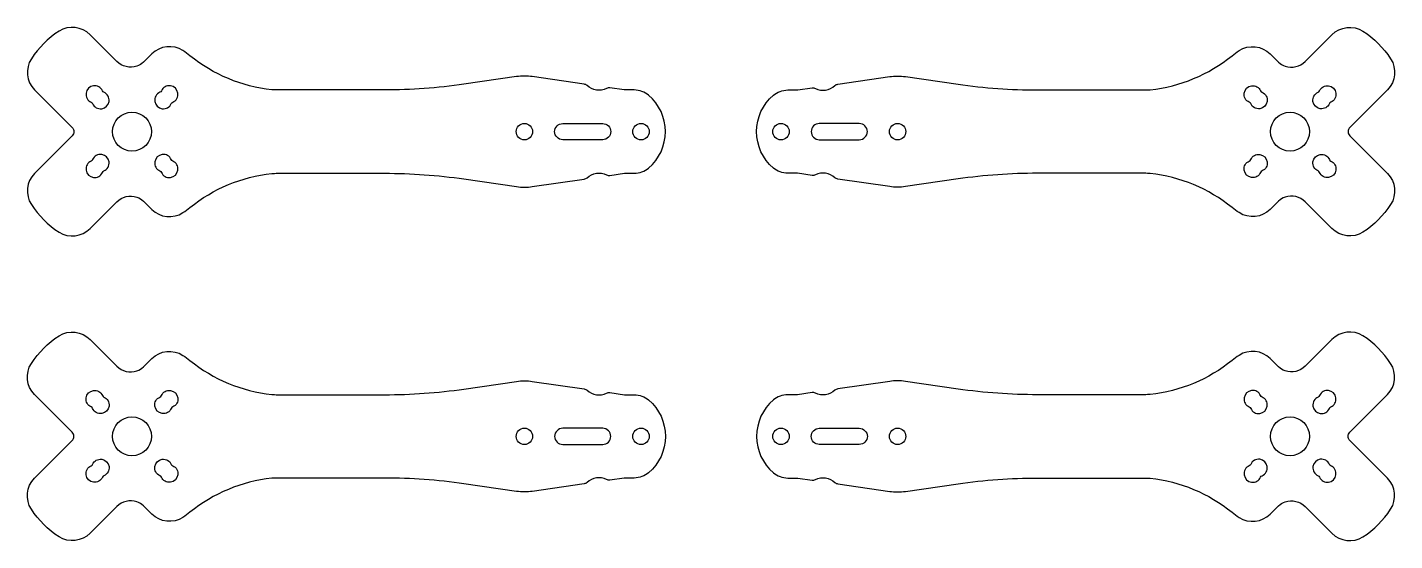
# Model space of a CAD drawing. Header units: millimetres. Extents: x -123 to 123, y -46 to 46.
import ezdxf

# ---------------------------------------------------------------- set-up
doc = ezdxf.new("R2010")
doc.units = ezdxf.units.MM
doc.layers.get('0').update_dxf_attribs({"linetype": 'CONTINUOUS'})

msp = doc.modelspace()

# ---------------------------------------------------------------- linework, layer by layer
for points in [[(-122.37, 14.31, 0.107776), (-117.39, 9.34, 0.351951), (-111.79, 10), (-106.98, 14.79, -0.2819), (-103.38, 15.66, -0.117371), (-102.19, 14.93), (-100.7, 13.44, 0.351639), (-95.09, 12.85, 0.023925), (-93.81, 13.77, -0.144983), (-79.1, 19.88, -0.0265), (-78.04, 19.94), (-58.79, 19.94, -0.035933), (-44.48, 18.91), (-35.03, 17.54, 0.071958), (-32.17, 17.54), (-22.84, 18.89, 0.15278), (-22.3, 19.15, -0.312864), (-18.8, 19.66, 0.15278), (-18.21, 19.56), (-15.6, 19.94), (-13.82, 19.94, 0.177869), (-11.23, 20.89, 0.462673), (-11.23, 33.99, 0.177869), (-13.82, 34.94), (-15.61, 34.94), (-18.21, 35.32, 0.152675), (-18.8, 35.22, -0.312638), (-22.3, 35.73, 0.152675), (-22.84, 35.99), (-32.17, 37.34, 0.071988), (-35.03, 37.34), (-44.48, 35.97, -0.035936), (-58.8, 34.94), (-78.04, 34.94, -0.0265), (-79.1, 34.99, -0.144983), (-93.81, 41.11, 0.023925), (-95.09, 42.03, 0.351639), (-100.7, 41.43), (-102.19, 39.94, -0.117371), (-103.38, 39.22, -0.2819), (-106.98, 40.08), (-111.79, 44.88, 0.351951), (-117.39, 45.53, 0.107776), (-122.37, 40.57, 0.35293), (-121.8, 34.95), (-115.04, 28.2, -0.414413), (-115.04, 26.68), (-121.8, 19.93, 0.35293)], [(58.79, 19.94, 0.035933), (44.48, 18.91), (35.03, 17.54, -0.071958), (32.17, 17.54), (22.84, 18.89, -0.15278), (22.3, 19.15, 0.312864), (18.8, 19.66, -0.15278), (18.21, 19.56), (15.6, 19.94), (13.82, 19.94, -0.177869), (11.23, 20.89, -0.462673), (11.23, 33.99, -0.177869), (13.82, 34.94), (15.61, 34.94), (18.21, 35.32, -0.152675), (18.8, 35.22, 0.312638), (22.3, 35.73, -0.152675), (22.84, 35.99), (32.17, 37.34, -0.071988), (35.03, 37.34), (44.48, 35.97, 0.035936), (58.8, 34.94), (78.04, 34.94, 0.0265), (79.1, 34.99, 0.144983), (93.81, 41.11, -0.023925), (95.09, 42.03, -0.351639), (100.7, 41.43), (102.19, 39.94, 0.117371), (103.38, 39.22, 0.2819), (106.98, 40.08), (111.79, 44.88, -0.351951), (117.39, 45.53, -0.107776), (122.37, 40.57, -0.35293), (121.8, 34.95), (115.04, 28.2, 0.414413), (115.04, 26.68), (121.8, 19.93, -0.35293), (122.37, 14.31, -0.107776), (117.39, 9.34, -0.351951), (111.79, 10), (106.98, 14.79, 0.2819), (103.38, 15.66, 0.117371), (102.19, 14.93), (100.7, 13.44, -0.351639), (95.09, 12.85, -0.023925), (93.81, 13.77, 0.144983), (79.1, 19.88, 0.0265), (78.04, 19.94)], [(-111.6, 32.74, -0.189495), (-111.34, 32.48, 1.467599), (-109.3, 34.52, -0.189495), (-109.56, 34.78, 1.467599)], [(-97.18, 32.48, -0.189495), (-96.92, 32.74, 1.467599), (-98.96, 34.78, -0.189495), (-99.22, 34.52, 1.467599)], [(99.22, 34.52, -1.467599), (97.18, 32.48, 0.189495), (96.92, 32.74, -1.467599), (98.96, 34.78, 0.189495)], [(109.3, 34.52, 0.189495), (109.56, 34.78, -1.467599), (111.6, 32.74, 0.189495), (111.34, 32.48, -1.467599)], [(-26.7, 25.99, -1), (-26.7, 28.89), (-19.5, 28.89, -1), (-19.5, 25.99)], [(26.7, 28.89), (19.5, 28.89, 1), (19.5, 25.99), (26.7, 25.99, 1)], [(-109.3, 20.36, 1.467599), (-111.34, 22.4, -0.189495), (-111.6, 22.14, 1.467599), (-109.56, 20.1, -0.189495)], [(-99.22, 20.36, -0.189495), (-98.96, 20.1, 1.467599), (-96.92, 22.14, -0.189495), (-97.18, 22.4, 1.467599)], [(98.96, 20.1, -1.467599), (96.92, 22.14, 0.189495), (97.18, 22.4, -1.467599), (99.22, 20.36, 0.189495)], [(109.56, 20.1, 0.189495), (109.3, 20.36, -1.467599), (111.34, 22.4, 0.189495), (111.6, 22.14, -1.467599)], [(-58.8, -34.94), (-78.04, -34.94, 0.0265), (-79.1, -34.99, 0.144983), (-93.81, -41.11, -0.023925), (-95.09, -42.03, -0.351639), (-100.7, -41.43), (-102.19, -39.94, 0.117371), (-103.38, -39.22, 0.2819), (-106.98, -40.08), (-111.79, -44.88, -0.351951), (-117.39, -45.53, -0.107776), (-122.37, -40.57, -0.35293), (-121.8, -34.95), (-115.04, -28.2, 0.414413), (-115.04, -26.68), (-121.8, -19.93, -0.35293), (-122.37, -14.31, -0.107776), (-117.39, -9.34, -0.351951), (-111.79, -10), (-106.98, -14.79, 0.2819), (-103.38, -15.66, 0.117371), (-102.19, -14.93), (-100.7, -13.44, -0.351639), (-95.09, -12.85, -0.023925), (-93.81, -13.77, 0.144983), (-79.1, -19.88, 0.0265), (-78.04, -19.94), (-58.79, -19.94, 0.035933), (-44.48, -18.91), (-35.03, -17.54, -0.071958), (-32.17, -17.54), (-22.84, -18.89, -0.15278), (-22.3, -19.15, 0.312864), (-18.8, -19.66, -0.15278), (-18.21, -19.56), (-15.6, -19.94), (-13.82, -19.94, -0.177869), (-11.23, -20.89, -0.462673), (-11.23, -33.99, -0.177869), (-13.82, -34.94), (-15.61, -34.94), (-18.21, -35.32, -0.152675), (-18.8, -35.22, 0.312638), (-22.3, -35.73, -0.152675), (-22.84, -35.99), (-32.17, -37.34, -0.071988), (-35.03, -37.34), (-44.48, -35.97, 0.035936)], [(58.79, -19.94, -0.035933), (44.48, -18.91), (35.03, -17.54, 0.071958), (32.17, -17.54), (22.84, -18.89, 0.15278), (22.3, -19.15, -0.312864), (18.8, -19.66, 0.15278), (18.21, -19.56), (15.6, -19.94), (13.82, -19.94, 0.177869), (11.23, -20.89, 0.462673), (11.23, -33.99, 0.177869), (13.82, -34.94), (15.61, -34.94), (18.21, -35.32, 0.152675), (18.8, -35.22, -0.312638), (22.3, -35.73, 0.152675), (22.84, -35.99), (32.17, -37.34, 0.071988), (35.03, -37.34), (44.48, -35.97, -0.035936), (58.8, -34.94), (78.04, -34.94, -0.0265), (79.1, -34.99, -0.144983), (93.81, -41.11, 0.023925), (95.09, -42.03, 0.351639), (100.7, -41.43), (102.19, -39.94, -0.117371), (103.38, -39.22, -0.2819), (106.98, -40.08), (111.79, -44.88, 0.351951), (117.39, -45.53, 0.107776), (122.37, -40.57, 0.35293), (121.8, -34.95), (115.04, -28.2, -0.414413), (115.04, -26.68), (121.8, -19.93, 0.35293), (122.37, -14.31, 0.107776), (117.39, -9.34, 0.351951), (111.79, -10), (106.98, -14.79, -0.2819), (103.38, -15.66, -0.117371), (102.19, -14.93), (100.7, -13.44, 0.351639), (95.09, -12.85, 0.023925), (93.81, -13.77, -0.144983), (79.1, -19.88, -0.0265), (78.04, -19.94)], [(-111.34, -22.4, 0.189495), (-111.6, -22.14, -1.467599), (-109.56, -20.1, 0.189495), (-109.3, -20.36, -1.467599)], [(-99.22, -20.36, 0.189495), (-98.96, -20.1, -1.467599), (-96.92, -22.14, 0.189495), (-97.18, -22.4, -1.467599)], [(99.22, -20.36, -0.189495), (98.96, -20.1, 1.467599), (96.92, -22.14, -0.189495), (97.18, -22.4, 1.467599)], [(111.6, -22.14, 1.467599), (109.56, -20.1, -0.189495), (109.3, -20.36, 1.467599), (111.34, -22.4, -0.189495)], [(-26.7, -28.89), (-19.5, -28.89, 1), (-19.5, -25.99), (-26.7, -25.99, 1)], [(26.7, -28.89), (19.5, -28.89, -1), (19.5, -25.99), (26.7, -25.99, -1)], [(-111.6, -32.74, 0.189495), (-111.34, -32.48, -1.467599), (-109.3, -34.52, 0.189495), (-109.56, -34.78, -1.467599)], [(-96.92, -32.74, -1.467599), (-98.96, -34.78, 0.189495), (-99.22, -34.52, -1.467599), (-97.18, -32.48, 0.189495)], [(97.18, -32.48, -0.189495), (96.92, -32.74, 1.467599), (98.96, -34.78, -0.189495), (99.22, -34.52, 1.467599)], [(111.34, -32.48, 1.467599), (109.3, -34.52, -0.189495), (109.56, -34.78, 1.467599), (111.6, -32.74, -0.189495)]]:
    msp.add_lwpolyline(points, format="xyb", close=True)
for centre, radius in [((-104.26, 27.44), 3.5), ((104.26, 27.44), 3.5), ((-33.6, 27.44), 1.48), ((-12.6, 27.44), 1.48), ((12.6, 27.44), 1.48), ((33.6, 27.44), 1.48), ((-104.26, -27.44), 3.5), ((104.26, -27.44), 3.5), ((-33.6, -27.44), 1.48), ((-12.6, -27.44), 1.48), ((12.6, -27.44), 1.48), ((33.6, -27.44), 1.48)]:
    msp.add_circle(centre, radius)

doc.saveas('drawing.dxf')
